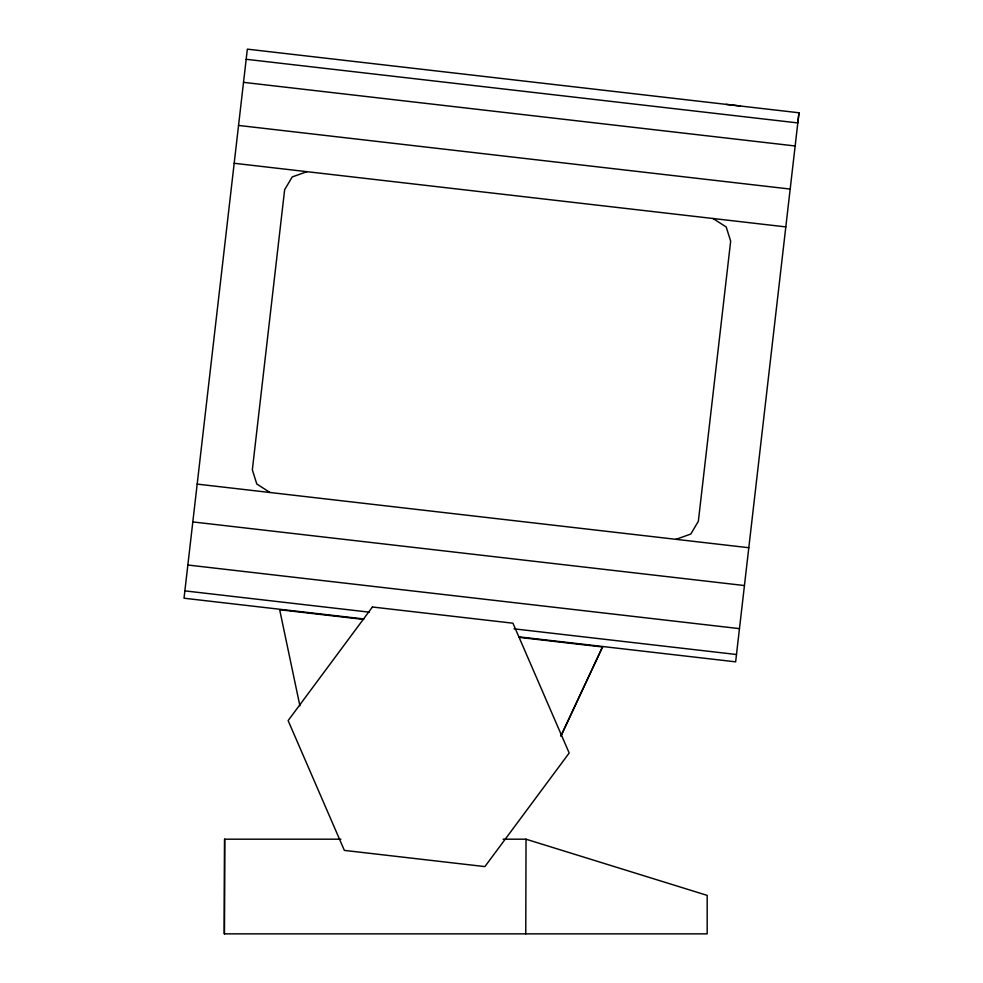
<?xml version="1.0" encoding="UTF-8"?>
<svg xmlns="http://www.w3.org/2000/svg" width="983" height="983" viewBox="0 0 983 983"><rect width="100%" height="100%" fill="white"/><g stroke="black" fill="none" stroke-linecap="round" stroke-linejoin="round"><path stroke-width="1.47" d="M224.394 933.85L224.652 839.187M525.77 933.85L526.028 839.187L503.087 839.187M363.833 618.958L184.018 598.217L247.347 49.15L798.982 112.775L797.803 122.924L246.18 59.287M798.982 112.775L735.64 661.842L519.257 636.886M602.53 646.974L560.961 735.948L602.53 646.974L518.778 637.316M307.003 171.669L292.221 176.928L284.64 189.707L252.336 469.849L256.796 484.005L269.993 492.495M675.997 539.323L690.779 534.064L698.348 521.285L730.664 241.154L726.204 226.987L713.007 218.496M340.917 839.187L224.591 839.187L224.321 933.85L707.182 933.85L707.182 895.378L525.966 839.187M726.167 104.37L740.15 105.992M243.526 82.351L795.149 145.976M238.55 125.443L790.172 189.068M234.187 163.276L785.81 226.901M197.19 484.103L748.813 547.728M192.828 521.924L744.45 585.549M187.851 565.016L739.474 628.641M184.865 590.881L369.252 612.151M514.011 628.837L736.488 654.506M363.477 619.401L279.676 609.743L299.901 705.843M372.434 607.003L288.13 720.6L344.357 850.393L484.877 866.601L569.182 753.015L512.954 623.21L372.434 607.003"/></g></svg>
